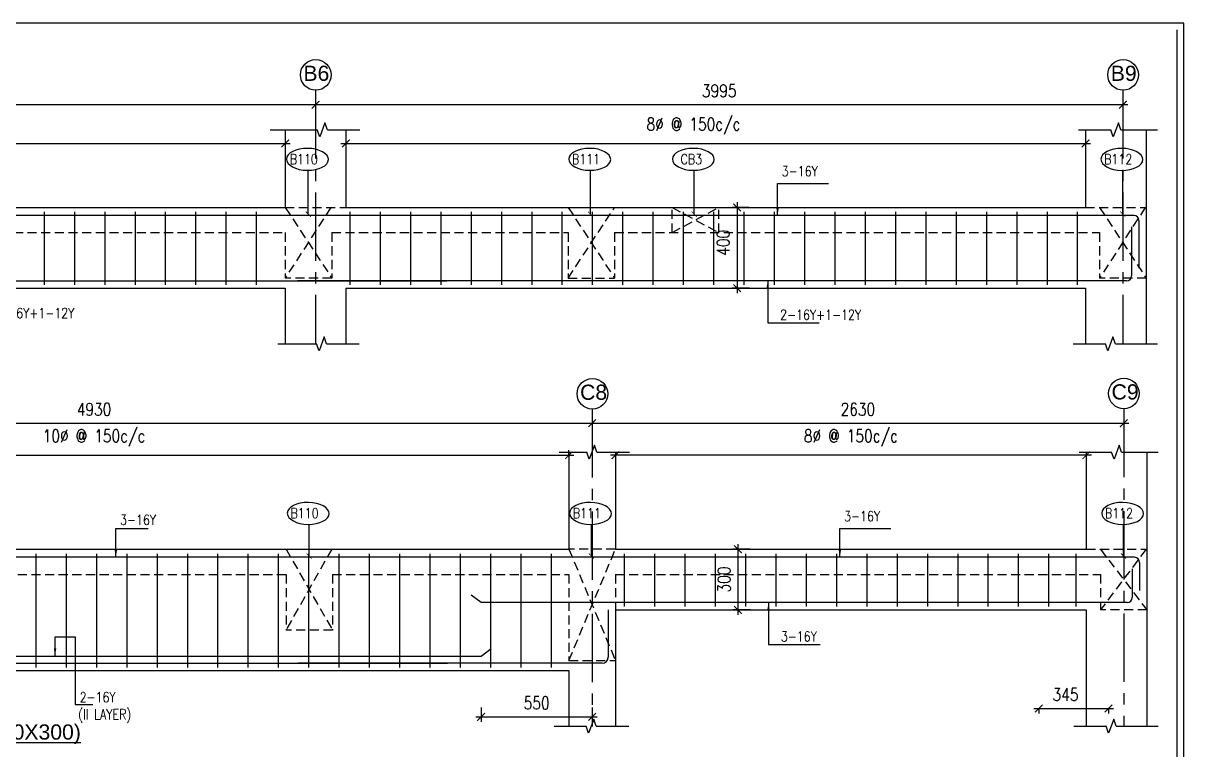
# Model space of a CAD drawing. Header units: millimetres. Extents: x 12977220 to 13113408, y -169657 to -55898.
# Drawn here: x 13086670 to 13092413, y -82151 to -78556 of the extents above; entities that cross this region are included whole.
import ezdxf

# ---------------------------------------------------------------- set-up
doc = ezdxf.new("R2010")
doc.units = ezdxf.units.MM
doc.header["$LTSCALE"] = 3
doc.header["$PDMODE"] = 66
for name, pattern in [('CENTER', [2, 1.25, -0.25, 0.25, -0.25]), ('CENTER2', [1.125, 0.75, -0.125, 0.125, -0.125]), ('HIDDENX2', [0.75, 0.5, -0.25])]:
    doc.linetypes.add(name, pattern=pattern)
for name, color, linetype in [('COLUMN-NAME', 83, 'Continuous'), ('DIM', 9, 'Continuous'), ('FOOTING', 60, 'Continuous'), ('GRID', 8, 'CENTER'), ('GRIDNAME', 83, 'Continuous'), ('MAIN-ROD', 31, 'Continuous'), ('STRIPS-COL-MID', 1, 'Continuous')]:
    doc.layers.add(name, color=color, linetype=linetype)
doc.styles.add('ariel', font='ARIAL.TTF')
doc.styles.add('ROMANS', font='romans.shx', dxfattribs={"width": 0.8})
doc.styles.add('ROMANT', font='romant.shx', dxfattribs={"width": 0.75})
doc.styles.add('STYLE1', font='romans.shx', dxfattribs={"width": 0.8})
doc.dimstyles.new('1NNN', dxfattribs={"dimtxt": 0.5, "dimasz": 0.625, "dimexe": 0.25, "dimexo": 0.25, "dimgap": 0.375, "dimtad": 1, "dimdec": 0, "dimzin": 0, "dimdsep": 46, "dimtxsty": 'ROMANS', "dimblk": 'ARCHTICK', "dimcen": 0.0225, "dimdle": 0.25, "dimclrd": 9, "dimclre": 9, "dimclrt": 4, "dimadec": 0, "dimazin": 0, "dimtfac": 1, "dimtdec": 0, "dimtofl": 0, "dimtmove": 0, "dimatfit": 3, "dimfxl": 1, "dimtvp": 0.25, "dimtolj": 1, "dimtzin": 0, "dimarcsym": 0})
doc.dimstyles.new('DIM', dxfattribs={"dimtxt": 3, "dimasz": 1, "dimexe": 1, "dimexo": 1, "dimgap": 0.5, "dimtad": 1, "dimdec": 0, "dimdsep": 46, "dimtxsty": 'ROMANT', "dimblk": 'DOT', "dimcen": 2, "dimdle": 1, "dimclrd": 9, "dimclre": 9, "dimclrt": 123, "dimadec": 0, "dimazin": 0, "dimtfac": 1, "dimtdec": 0, "dimtmove": 2, "dimatfit": 2, "dimldrblk": 'ARCHTICK', "dimfxl": 1, "dimarcsym": 0})

# ---------------------------------------------------------------- blocks, each defined once
blk = doc.blocks.new('_ARCHTICK')
at = {"color": 0, "linetype": 'ByBlock', "const_width": 0.15}
blk.add_lwpolyline([(-0.5, -0.5), (0.5, 0.5)], dxfattribs=at)
blk = doc.blocks.new('*D781')
at = {"layer": 'Defpoints', "color": 0, "transparency": 16777216}
for p in [(13084551.94451496, -78959.95764839828), (13088116.94451496, -78958.9576483983), (13088116.94451496, -78958.9576483983)]:
    blk.add_point(p, dxfattribs=at)
at = {"layer": 'DIM', "color": 8, "lineweight": -2, "transparency": 16777216}
for p, q in [((13084526.94451496, -78958.9576483983), (13088141.94451496, -78958.9576483983)), ((13084551.94451496, -78934.95764839828), (13084551.94451496, -78933.9576483983))]:
    blk.add_line(p, q, dxfattribs=at)
at = {"layer": 'DIM', "color": 8, "lineweight": -2, "transparency": 16777216, "xscale": 37.5, "yscale": 37.5, "zscale": 37.5, "rotation": 180}
blk.add_blockref('_ARCHTICK', (13084551.94451496, -78958.9576483983), dxfattribs=at)
at = {"layer": 'DIM', "color": 8, "lineweight": -2, "transparency": 16777216, "xscale": 37.5, "yscale": 37.5, "zscale": 37.5}
blk.add_blockref('_ARCHTICK', (13088116.94451496, -78958.9576483983), dxfattribs=at)
at = {"layer": 'DIM', "color": 6, "transparency": 16777216, "insert": (13086334.44451496, -78890.2076483983), "char_height": 62.5, "attachment_point": 5, "style": 'ROMANS'}
blk.add_mtext('\\A1;3565', dxfattribs=at)
blk = doc.blocks.new('*D782')
at = {"layer": 'Defpoints', "color": 0, "transparency": 16777216}
for p in [(13088116.94451496, -78952.46795766705), (13092111.94451497, -78951.43831944861), (13092111.94451497, -78958.9576483983)]:
    blk.add_point(p, dxfattribs=at)
at = {"layer": 'DIM', "color": 8, "lineweight": -2, "transparency": 16777216}
for p, q in [((13088091.94451496, -78958.9576483983), (13092136.94451497, -78958.9576483983)), ((13088116.94451496, -78977.46795766705), (13088116.94451496, -78983.9576483983)), ((13092111.94451497, -78976.43831944861), (13092111.94451497, -78983.9576483983))]:
    blk.add_line(p, q, dxfattribs=at)
at = {"layer": 'DIM', "color": 8, "lineweight": -2, "transparency": 16777216, "xscale": 37.5, "yscale": 37.5, "zscale": 37.5, "rotation": 180}
blk.add_blockref('_ARCHTICK', (13088116.94451496, -78958.9576483983), dxfattribs=at)
at = {"layer": 'DIM', "color": 8, "lineweight": -2, "transparency": 16777216, "xscale": 37.5, "yscale": 37.5, "zscale": 37.5}
blk.add_blockref('_ARCHTICK', (13092111.94451497, -78958.9576483983), dxfattribs=at)
at = {"layer": 'DIM', "color": 6, "transparency": 16777216, "insert": (13090114.44451496, -78890.2076483983), "char_height": 62.5, "attachment_point": 5, "style": 'ROMANS'}
blk.add_mtext('\\A1;3995', dxfattribs=at)
blk = doc.blocks.new('*D783')
at = {"layer": 'Defpoints', "color": 0, "transparency": 16777216}
for p in [(13087966.94451496, -79132.6867678031), (13084666.94451496, -79188.10660502943), (13087966.94451496, -79150.66935903166)]:
    blk.add_point(p, dxfattribs=at)
at = {"layer": 'DIM', "color": 8, "lineweight": -2, "transparency": 16777216}
for p, q in [((13084666.94451496, -79163.10660502943), (13084666.94451496, -79125.66935903166)), ((13084641.94451496, -79150.66935903166), (13087991.94451496, -79150.66935903166)), ((13087966.94451496, -79157.6867678031), (13087966.94451496, -79175.66935903166))]:
    blk.add_line(p, q, dxfattribs=at)
at = {"layer": 'DIM', "color": 8, "lineweight": -2, "transparency": 16777216, "xscale": 37.5, "yscale": 37.5, "zscale": 37.5, "rotation": 180}
blk.add_blockref('_ARCHTICK', (13084666.94451496, -79150.66935903166), dxfattribs=at)
at = {"layer": 'DIM', "color": 8, "lineweight": -2, "transparency": 16777216, "xscale": 37.5, "yscale": 37.5, "zscale": 37.5}
blk.add_blockref('_ARCHTICK', (13087966.94451496, -79150.66935903166), dxfattribs=at)
at = {"layer": 'DIM', "color": 6, "transparency": 16777216, "insert": (13086316.94451496, -79065.5503114126), "char_height": 62.5, "attachment_point": 5, "style": 'ROMANS'}
blk.add_mtext('\\A1;8%%C @ 150c/c', dxfattribs=at)
blk = doc.blocks.new('*D784')
at = {"layer": 'Defpoints', "color": 0, "transparency": 16777216}
for p in [(13090288.18005389, -79467.07570680586), (13090203.1670242, -79867.0757068054), (13090289.82440346, -79867.0757068054)]:
    blk.add_point(p, dxfattribs=at)
at = {"layer": 'DIM', "color": 8, "lineweight": -2, "transparency": 16777216}
for p, q in [((13090263.18005389, -79467.07570680586), (13090178.1670242, -79467.07570680586)), ((13090203.1670242, -79442.07570680586), (13090203.1670242, -79892.0757068054)), ((13090264.82440346, -79867.0757068054), (13090178.1670242, -79867.0757068054))]:
    blk.add_line(p, q, dxfattribs=at)
at = {"layer": 'DIM', "color": 8, "lineweight": -2, "transparency": 16777216, "xscale": 37.5, "yscale": 37.5, "zscale": 37.5}
for p, rotation in [((13090203.1670242, -79467.07570680586), 90), ((13090203.1670242, -79867.0757068054), 270)]:
    blk.add_blockref('_ARCHTICK', p, dxfattribs=dict(at, rotation=rotation))
at = {"layer": 'DIM', "color": 6, "transparency": 16777216, "insert": (13090134.4170242, -79642.07570680563), "char_height": 62.5, "attachment_point": 5, "rotation": 90, "style": 'ROMANS'}
blk.add_mtext('\\A1;400', dxfattribs=at)
blk = doc.blocks.new('*D785')
at = {"layer": 'Defpoints', "color": 0, "transparency": 16777216}
for p in [(13091926.94451496, -79095.50196472096), (13088266.94451496, -79146.81395028056), (13091926.94451496, -79150.66935903166)]:
    blk.add_point(p, dxfattribs=at)
at = {"layer": 'DIM', "color": 8, "lineweight": -2, "transparency": 16777216}
for p, q in [((13091926.94451496, -79120.50196472096), (13091926.94451496, -79175.66935903166)), ((13088241.94451496, -79150.66935903166), (13091951.94451496, -79150.66935903166)), ((13088266.94451496, -79171.81395028056), (13088266.94451496, -79175.66935903166))]:
    blk.add_line(p, q, dxfattribs=at)
at = {"layer": 'DIM', "color": 8, "lineweight": -2, "transparency": 16777216, "xscale": 37.5, "yscale": 37.5, "zscale": 37.5, "rotation": 180}
blk.add_blockref('_ARCHTICK', (13088266.94451496, -79150.66935903166), dxfattribs=at)
at = {"layer": 'DIM', "color": 8, "lineweight": -2, "transparency": 16777216, "xscale": 37.5, "yscale": 37.5, "zscale": 37.5}
blk.add_blockref('_ARCHTICK', (13091926.94451496, -79150.66935903166), dxfattribs=at)
at = {"layer": 'DIM', "color": 6, "transparency": 16777216, "insert": (13089987.12177593, -79065.5503114126), "char_height": 62.5, "attachment_point": 5, "style": 'ROMANS'}
blk.add_mtext('\\A1;8%%C @ 150c/c', dxfattribs=at)
blk = doc.blocks.new('_Dot')
at = {"color": 0, "linetype": 'ByBlock', "lineweight": -2}
blk.add_line((-0.5, 0), (-1, 0), dxfattribs=at)
at = {"color": 0, "linetype": 'ByBlock', "const_width": 0.5}
blk.add_lwpolyline([(-0.25, 0, 1), (0.25, 0, 1)], format="xyb", close=True, dxfattribs=at)
blk = doc.blocks.new('*D792')
at = {"layer": 'Defpoints', "color": 0, "transparency": 16777216}
for p in [(13084555.81105017, -80536.08721457503), (13089485.81105018, -80534.70432537449), (13089485.81105018, -80535.08721457505)]:
    blk.add_point(p, dxfattribs=at)
at = {"layer": 'DIM', "color": 8, "lineweight": -2, "transparency": 16777216}
for p, q in [((13084555.81105017, -80511.08721457503), (13084555.81105017, -80510.08721457505)), ((13084530.81105017, -80535.08721457505), (13089510.81105018, -80535.08721457505)), ((13089485.81105018, -80559.70432537449), (13089485.81105018, -80560.08721457505))]:
    blk.add_line(p, q, dxfattribs=at)
at = {"layer": 'DIM', "color": 8, "lineweight": -2, "transparency": 16777216, "xscale": 37.5, "yscale": 37.5, "zscale": 37.5, "rotation": 180}
blk.add_blockref('_ARCHTICK', (13084555.81105017, -80535.08721457505), dxfattribs=at)
at = {"layer": 'DIM', "color": 8, "lineweight": -2, "transparency": 16777216, "xscale": 37.5, "yscale": 37.5, "zscale": 37.5}
blk.add_blockref('_ARCHTICK', (13089485.81105018, -80535.08721457505), dxfattribs=at)
at = {"layer": 'DIM', "color": 6, "transparency": 16777216, "insert": (13087020.81105017, -80466.33721457505), "char_height": 62.5, "attachment_point": 5, "style": 'ROMANS'}
blk.add_mtext('\\A1;4930', dxfattribs=at)
blk = doc.blocks.new('*D793')
at = {"layer": 'Defpoints', "color": 0, "transparency": 16777216}
for p in [(13089485.81105018, -80528.24572004701), (13092115.81105018, -80527.56788562537), (13092115.81105018, -80535.08721457505)]:
    blk.add_point(p, dxfattribs=at)
at = {"layer": 'DIM', "color": 8, "lineweight": -2, "transparency": 16777216}
for p, q in [((13089460.81105018, -80535.08721457505), (13092140.81105018, -80535.08721457505)), ((13089485.81105018, -80553.24572004701), (13089485.81105018, -80560.08721457505)), ((13092115.81105018, -80552.56788562537), (13092115.81105018, -80560.08721457505))]:
    blk.add_line(p, q, dxfattribs=at)
at = {"layer": 'DIM', "color": 8, "lineweight": -2, "transparency": 16777216, "xscale": 37.5, "yscale": 37.5, "zscale": 37.5, "rotation": 180}
blk.add_blockref('_ARCHTICK', (13089485.81105018, -80535.08721457505), dxfattribs=at)
at = {"layer": 'DIM', "color": 8, "lineweight": -2, "transparency": 16777216, "xscale": 37.5, "yscale": 37.5, "zscale": 37.5}
blk.add_blockref('_ARCHTICK', (13092115.81105018, -80535.08721457505), dxfattribs=at)
at = {"layer": 'DIM', "color": 6, "transparency": 16777216, "insert": (13090800.81105018, -80466.33721457505), "char_height": 62.5, "attachment_point": 5, "style": 'ROMANS'}
blk.add_mtext('\\A1;2630', dxfattribs=at)
blk = doc.blocks.new('*D795')
at = {"layer": 'Defpoints', "color": 0, "transparency": 16777216}
for p in [(13089370.81105018, -80693.32051364216), (13089370.81105018, -80726.80584009248), (13084670.81105017, -80782.22567731881)]:
    blk.add_point(p, dxfattribs=at)
at = {"layer": 'DIM', "color": 8, "lineweight": -2, "transparency": 16777216}
for p, q in [((13084670.81105017, -80757.22567731881), (13084670.81105017, -80668.32051364216)), ((13089370.81105018, -80701.80584009248), (13089370.81105018, -80668.32051364216)), ((13084645.81105017, -80693.32051364216), (13089395.81105018, -80693.32051364216))]:
    blk.add_line(p, q, dxfattribs=at)
at = {"layer": 'DIM', "color": 8, "lineweight": -2, "transparency": 16777216, "xscale": 37.5, "yscale": 37.5, "zscale": 37.5, "rotation": 180}
blk.add_blockref('_ARCHTICK', (13084670.81105017, -80693.32051364216), dxfattribs=at)
at = {"layer": 'DIM', "color": 8, "lineweight": -2, "transparency": 16777216, "xscale": 37.5, "yscale": 37.5, "zscale": 37.5}
blk.add_blockref('_ARCHTICK', (13089370.81105018, -80693.32051364216), dxfattribs=at)
at = {"layer": 'DIM', "color": 6, "transparency": 16777216, "insert": (13087020.81105017, -80608.2014660231), "char_height": 62.5, "attachment_point": 5, "style": 'ROMANS'}
blk.add_mtext('\\A1;10%%C @ 150c/c', dxfattribs=at)
blk = doc.blocks.new('*D796')
at = {"layer": 'Defpoints', "color": 0, "transparency": 16777216}
for p in [(13090292.0465891, -81158.47651605349), (13090207.03355941, -81458.47651605349), (13090293.69093867, -81458.47651605349)]:
    blk.add_point(p, dxfattribs=at)
at = {"layer": 'DIM', "color": 8, "lineweight": -2, "transparency": 16777216}
for p, q in [((13090207.03355941, -81133.47651605349), (13090207.03355941, -81483.47651605349)), ((13090267.0465891, -81158.47651605349), (13090182.03355941, -81158.47651605349)), ((13090268.69093867, -81458.47651605349), (13090182.03355941, -81458.47651605349))]:
    blk.add_line(p, q, dxfattribs=at)
at = {"layer": 'DIM', "color": 8, "lineweight": -2, "transparency": 16777216, "xscale": 37.5, "yscale": 37.5, "zscale": 37.5}
for p, rotation in [((13090207.03355941, -81158.47651605349), 90), ((13090207.03355941, -81458.47651605349), 270)]:
    blk.add_blockref('_ARCHTICK', p, dxfattribs=dict(at, rotation=rotation))
at = {"layer": 'DIM', "color": 6, "transparency": 16777216, "insert": (13090138.28355941, -81308.47651605372), "char_height": 62.5, "attachment_point": 5, "rotation": 90, "style": 'ROMANS'}
blk.add_mtext('\\A1;300', dxfattribs=at)
blk = doc.blocks.new('*D797')
at = {"layer": 'Defpoints', "color": 0, "transparency": 16777216}
for p in [(13089600.81105017, -80693.32051364217), (13089600.81105017, -80693.32051364216), (13091930.81105017, -80693.32051364216)]:
    blk.add_point(p, dxfattribs=at)
at = {"layer": 'DIM', "color": 8, "lineweight": -2, "transparency": 16777216}
blk.add_line((13091955.81105017, -80693.32051364216), (13089575.81105017, -80693.32051364216), dxfattribs=at)
at = {"layer": 'DIM', "color": 8, "lineweight": -2, "transparency": 16777216, "xscale": 37.5, "yscale": 37.5, "zscale": 37.5, "rotation": 180}
blk.add_blockref('_ARCHTICK', (13089600.81105017, -80693.32051364216), dxfattribs=at)
at = {"layer": 'DIM', "color": 8, "lineweight": -2, "transparency": 16777216, "xscale": 37.5, "yscale": 37.5, "zscale": 37.5}
blk.add_blockref('_ARCHTICK', (13091930.81105017, -80693.32051364216), dxfattribs=at)
at = {"layer": 'DIM', "color": 6, "transparency": 16777216, "insert": (13090765.81105017, -80608.2014660231), "char_height": 62.5, "attachment_point": 5, "style": 'ROMANS'}
blk.add_mtext('\\A1;8%%C @ 150c/c', dxfattribs=at)
blk = doc.blocks.new('*D798')
at = {"layer": 'Defpoints', "color": 0, "transparency": 16777216}
for p in [(13091695.80744462, -81927.0397372719), (13092040.81465573, -81927.0397372719), (13092040.81465573, -81946.20756437985)]:
    blk.add_point(p, dxfattribs=at)
at = {"layer": 'DIM', "color": 8, "lineweight": -2, "transparency": 16777216}
for p, q in [((13091670.80744462, -81946.20756437985), (13092065.81465573, -81946.20756437985)), ((13091695.80744462, -81952.0397372719), (13091695.80744462, -81971.20756437985)), ((13092040.81465573, -81952.0397372719), (13092040.81465573, -81971.20756437985))]:
    blk.add_line(p, q, dxfattribs=at)
at = {"layer": 'DIM', "color": 8, "lineweight": -2, "transparency": 16777216, "xscale": 37.5, "yscale": 37.5, "zscale": 37.5, "rotation": 180}
blk.add_blockref('_ARCHTICK', (13091695.80744462, -81946.20756437985), dxfattribs=at)
at = {"layer": 'DIM', "color": 8, "lineweight": -2, "transparency": 16777216, "xscale": 37.5, "yscale": 37.5, "zscale": 37.5}
blk.add_blockref('_ARCHTICK', (13092040.81465573, -81946.20756437985), dxfattribs=at)
at = {"layer": 'DIM', "color": 6, "transparency": 16777216, "insert": (13091828.31465573, -81877.45756437985), "char_height": 62.5, "attachment_point": 5, "style": 'ROMANS'}
blk.add_mtext('\\A1;345', dxfattribs=at)
blk = doc.blocks.new('*D803')
at = {"layer": 'Defpoints', "color": 0, "transparency": 16777216}
for p in [(13088935.81105017, -81915.80497498799), (13089485.81105017, -81915.80497498799), (13089485.81105017, -81987.77844677892)]:
    blk.add_point(p, dxfattribs=at)
at = {"layer": 'DIM', "color": 8, "lineweight": -2, "transparency": 16777216}
for p, q in [((13088935.81105017, -81940.80497498799), (13088935.81105017, -82012.77844677892)), ((13089485.81105017, -81940.80497498799), (13089485.81105017, -82012.77844677892)), ((13088910.81105017, -81987.77844677892), (13089510.81105017, -81987.77844677892))]:
    blk.add_line(p, q, dxfattribs=at)
at = {"layer": 'DIM', "color": 8, "lineweight": -2, "transparency": 16777216, "xscale": 37.5, "yscale": 37.5, "zscale": 37.5, "rotation": 180}
blk.add_blockref('_ARCHTICK', (13088935.81105017, -81987.77844677892), dxfattribs=at)
at = {"layer": 'DIM', "color": 8, "lineweight": -2, "transparency": 16777216, "xscale": 37.5, "yscale": 37.5, "zscale": 37.5}
blk.add_blockref('_ARCHTICK', (13089485.81105017, -81987.77844677892), dxfattribs=at)
at = {"layer": 'DIM', "color": 6, "transparency": 16777216, "insert": (13089210.81105017, -81919.02844677892), "char_height": 62.5, "attachment_point": 5, "style": 'ROMANS'}
blk.add_mtext('\\A1;550', dxfattribs=at)

msp = doc.modelspace()

# ---------------------------------------------------------------- linework, layer by layer
at = {"layer": 'COLUMN-NAME', "color": 8, "linetype": 'HIDDENX2', "ltscale": 30}
for p, q in [((13087966.94451496, -79467.07570680264), (13088266.94451496, -79467.0757068026)), ((13088192.83573873, -79467.0757068026), (13087966.94451496, -79817.07570680222)), ((13087966.94451496, -79467.07570680222), (13088196.94451496, -79817.07570680314)), ((13089366.94451495, -79817.07570680586), (13089596.94451495, -79467.07570680586)), ((13089366.94451495, -79467.07570680586), (13089596.94451495, -79817.07570680586)), ((13089881.94451495, -79592.07570680586), (13089881.94451495, -79467.07570680586)), ((13089881.94451495, -79467.07570680586), (13090111.94451495, -79592.07570680586)), ((13089881.94451495, -79592.07570680586), (13090111.94451495, -79467.07570680586)), ((13090111.94451495, -79592.07570680586), (13090111.94451495, -79467.07570680586)), ((13091926.94451496, -79467.07570680263), (13092226.94451497, -79467.07570680261)), ((13092222.83573872, -79467.0757068026), (13091996.94451495, -79817.07570680222)), ((13091996.94451495, -79467.07570680222), (13092226.94451496, -79817.07570680314)), ((13092226.94451497, -79467.07570680261), (13092226.94451495, -79617.07570680264)), ((13084666.94451496, -79592.07570680587), (13087966.94451496, -79592.07570680586)), ((13087966.94451496, -79592.07570680586), (13087966.94451496, -79817.07570680259)), ((13088196.94451496, -79592.07570680586), (13089366.94451495, -79592.07570680586)), ((13088196.94451496, -79592.07570680586), (13088196.94451496, -79817.0757068026)), ((13089366.94451495, -79592.07570680586), (13089366.94451495, -79817.07570680586)), ((13089596.94451495, -79592.07570680586), (13091996.94451495, -79592.07570680586)), ((13089596.94451495, -79592.07570680586), (13089596.94451495, -79817.07570680586)), ((13091996.94451495, -79592.07570680586), (13091996.94451495, -79817.07570680259)), ((13092226.94451496, -79717.07570680266), (13092226.94451496, -79817.0757068026)), ((13088196.94451496, -79817.0757068026), (13087966.94451496, -79817.07570680259)), ((13089366.94451495, -79817.07570680586), (13089596.94451495, -79817.07570680586)), ((13092226.94451496, -79817.0757068026), (13091996.94451495, -79817.07570680259)), ((13087970.81105017, -81158.47651605027), (13087970.81105017, -81158.47651605027)), ((13088196.70227395, -81158.47651605023), (13087970.81105018, -81558.47651604985)), ((13087970.81105017, -81158.47651604985), (13088200.81105018, -81558.47651605077)), ((13089370.81105017, -81708.47651605349), (13089600.81105017, -81158.47651605349)), ((13089370.81105017, -81158.47651605349), (13089600.81105017, -81708.47651605349)), ((13089600.81105017, -81158.47651605349), (13089370.81105017, -81158.47651605349)), ((13091930.81105017, -81158.47651605026), (13092230.81105018, -81158.47651605024)), ((13092226.70227394, -81158.47651605023), (13092000.81105017, -81458.47651605311)), ((13092000.81105017, -81158.47651604985), (13092230.81105017, -81458.47651605403)), ((13085900.81105017, -81283.47651605349), (13087970.81105017, -81283.47651605349)), ((13087970.81105017, -81283.47651605349), (13087970.81105018, -81558.47651605021)), ((13088200.81105018, -81283.47651605349), (13089370.81105017, -81283.47651605349)), ((13088200.81105018, -81283.47651605349), (13088200.81105018, -81558.47651605023)), ((13089370.81105017, -81283.47651605349), (13089370.81105017, -81708.47651605349)), ((13089600.81105017, -81283.47651605349), (13092000.81105017, -81283.47651605349)), ((13089600.81105017, -81283.47651605349), (13089600.81105017, -81458.47651605349)), ((13092000.81105017, -81283.47651605349), (13092000.81105017, -81458.47651605347)), ((13092230.81105017, -81458.47651605349), (13092000.81105017, -81458.47651605347)), ((13088200.81105018, -81558.47651605023), (13087970.81105018, -81558.47651605021)), ((13089370.81105017, -81708.47651605349), (13089600.81105017, -81708.47651605349))]:
    msp.add_line(p, q, dxfattribs=at)
at = {"layer": 'DIM', "linetype": 'ByBlock', "ltscale": 500}
msp.add_line((13092380.26035309, -92383.04857689739), (13092380.26035309, -78589.04857689739), dxfattribs=at)
at = {"layer": 'DIM', "color": 1, "linetype": 'ByBlock', "ltscale": 500}
for p, q in [((13087966.94451496, -79083.97468065802), (13087966.94451496, -79467.07570680586)), ((13088266.94451496, -79083.97468065802), (13088266.94451496, -79467.07570680586)), ((13091926.94451496, -79083.97468065802), (13091926.94451496, -79467.07570680586)), ((13092226.94451496, -79083.97468065802), (13092226.94451496, -80142.5780057364)), ((13084666.94451496, -79467.07570680586), (13087966.94451496, -79467.07570680586)), ((13088266.94451496, -79467.07570680586), (13091926.94451496, -79467.07570680586)), ((13084666.94451496, -79867.07570680586), (13087966.94451496, -79867.07570680586)), ((13087966.94451496, -79867.07570680586), (13087966.94451496, -80142.5780057364)), ((13088266.94451496, -79867.07570680586), (13088266.94451496, -80142.5780057364)), ((13088266.94451496, -79867.0757068054), (13091926.94451496, -79867.0757068054)), ((13091926.94451496, -79867.07570680586), (13091926.94451496, -80142.5780057364)), ((13089370.81105018, -80678.0937529474), (13089370.81105018, -81158.47651605349)), ((13089600.81105017, -80678.0937529474), (13089600.81105017, -81158.47651605349)), ((13091930.81105017, -80678.0937529474), (13091930.81105017, -81158.47651605349)), ((13092230.81105017, -80678.0937529474), (13092230.81105017, -82033.97881498403)), ((13084670.81105017, -81158.47651605349), (13087970.81105018, -81158.47651605349)), ((13087970.81105017, -81158.47651605353), (13089370.81105018, -81158.47651605349)), ((13089600.81105017, -81158.47651605349), (13091930.81105017, -81158.47651605349)), ((13089600.81105017, -81458.47651605349), (13091930.81105017, -81458.47651605349)), ((13089600.81105017, -81458.47651605349), (13089600.81105017, -82033.97881498357)), ((13091930.81105017, -81458.47651605349), (13091930.81105017, -82033.97881498403)), ((13084670.81105017, -81758.47651605349), (13087970.81105018, -81758.47651605349)), ((13087970.81105018, -81758.47651605349), (13089370.81105018, -81758.47651605302)), ((13089370.81105018, -81758.47651605302), (13089370.81105018, -82033.97881498357))]:
    msp.add_line(p, q, dxfattribs=at)
at = {"layer": 'DIM', "linetype": 'ByBlock', "ltscale": 500}
msp.add_lwpolyline([(13092413.26035308, -78556.04857689739), (13072811.26035309, -78556.04857689739), (13072811.26035309, -92416.04857689739), (13092413.26035308, -92416.04857689739)], close=True, dxfattribs=at)
at = {"layer": 'DIM', "color": 1, "linetype": 'ByBlock', "ltscale": 500}
for points in [[(13088175.31507604, -79083.97468065802), (13088162.81507604, -79049.63121291489), (13088137.81507604, -79118.31814840116), (13088125.31507604, -79083.97468065802)], [(13092101.94451496, -79083.97468065802), (13092089.44451496, -79049.63121291489), (13092064.44451496, -79118.31814840116), (13092051.94451496, -79083.97468065802)], [(13087892.21423935, -79083.97468065802), (13088125.31507604, -79083.97468065802)], [(13088175.31507604, -79083.97468065802), (13088336.57228715, -79083.97468065802)], [(13091892.35148964, -79083.97468065802), (13092051.94451496, -79083.97468065802)], [(13092101.94451496, -79083.97468065802), (13092282.48192503, -79083.97468065802)], [(13088171.82290856, -80142.5780057364), (13088159.32290856, -80108.23453799327), (13088134.32290856, -80176.92147347954), (13088121.82290856, -80142.5780057364)], [(13092075.10909926, -80142.5780057364), (13092062.60909926, -80108.23453799327), (13092037.60909926, -80176.92147347954), (13092025.10909926, -80142.5780057364)], [(13087930.68730385, -80142.5780057364), (13088121.82290856, -80142.5780057364)], [(13088171.82290856, -80142.5780057364), (13088333.08011967, -80142.5780057364)], [(13091865.06287795, -80142.5780057364), (13092025.10909926, -80142.5780057364)], [(13092075.10909926, -80142.5780057364), (13092282.73410667, -80142.5780057364)], [(13089322.90097155, -80678.0937529474), (13089459.18161125, -80678.0937529474)], [(13089509.18161125, -80678.0937529474), (13089496.68161125, -80643.75028520427), (13089471.68161125, -80712.43722069054), (13089459.18161125, -80678.0937529474)], [(13089509.18161125, -80678.0937529474), (13089670.43882236, -80678.0937529474)], [(13091896.21802485, -80678.0937529474), (13092055.81105017, -80678.0937529474)], [(13092105.81105017, -80678.0937529474), (13092093.31105017, -80643.75028520427), (13092068.31105017, -80712.43722069054), (13092055.81105017, -80678.0937529474)], [(13092105.81105017, -80678.0937529474), (13092286.34846025, -80678.0937529474)], [(13089505.68944377, -82033.97881498357), (13089493.18944377, -81999.63534724043), (13089468.18944377, -82068.3222827267), (13089455.68944377, -82033.97881498357)], [(13092078.97563448, -82033.97881498403), (13092066.47563448, -81999.6353472409), (13092041.47563448, -82068.32228272717), (13092028.97563448, -82033.97881498403)], [(13089297.69149802, -82033.97881498357), (13089455.68944377, -82033.97881498357)], [(13089505.68944377, -82033.97881498357), (13089666.94665488, -82033.97881498357)], [(13091868.92941316, -82033.97881498403), (13092028.97563448, -82033.97881498403)], [(13092078.97563448, -82033.97881498403), (13092286.60064189, -82033.97881498403)]]:
    msp.add_lwpolyline(points, dxfattribs=at)
at = {"layer": 'FOOTING', "color": 6, "linetype": 'ByBlock', "extrusion": (0, 0, -1)}
for centre in [(13088076.96377477, -79229.50689036337), (13089473.69354902, -79229.50689036337), (13089986.34738776, -79229.50689036337), (13092106.96376838, -79229.6673182147), (13088080.83030999, -80981.07632727765), (13089477.56008424, -80981.07632727765), (13092110.8303036, -80981.236755129)]:
    msp.add_ellipse(centre, major_axis=(103.6253234508915, -1.244414825466881), ratio=0.5243503539757588, dxfattribs=at)
at = {"layer": 'GRID', "linetype": 'CENTER2', "ltscale": 150}
for p, q in [((13088116.94451496, -78887.63640158839), (13088116.94451496, -80142.5780057364)), ((13092111.94451497, -78887.63640158839), (13092111.94451497, -80142.57800573594)), ((13089485.81105018, -80465.4637587265), (13089485.81105018, -82035.6766059454)), ((13092115.81105018, -80463.76596776514), (13092115.81105018, -82033.97881498357))]:
    msp.add_line(p, q, dxfattribs=at)
at = {"layer": 'GRIDNAME'}
for centre in [(13088117.94451501, -78811.77085856465), (13092112.94451502, -78811.77085856465), (13089486.81105023, -80389.59821570276), (13092116.81105024, -80387.9004247414)]:
    msp.add_circle(centre, 75.79056287682033, dxfattribs=at)
at = {"layer": 'MAIN-ROD', "color": 2, "linetype": 'ByBlock', "ltscale": 500}
for p, q in [((13092165.73465837, -79506.99835390254), (13080461.94451495, -79506.99835390254)), ((13092190.73465837, -79531.99835390254), (13092190.73465836, -79767.64146241389)), ((13092154.52480178, -79563.90869670824), (13092154.52480178, -79806.30671945133)), ((13083866.91481424, -79831.30671945104), (13088766.44026584, -79831.30671945104)), ((13092129.52480178, -79831.30671945104), (13088027.71350231, -79831.30671945104)), ((13092169.60119358, -81198.39916315017), (13080465.81105017, -81198.39916315017)), ((13092158.391337, -81255.30950595587), (13092158.39133699, -81397.70752869942, -2.524059540443613e-09)), ((13092194.60119358, -81223.39916315017), (13092194.60119358, -81363.32093482328)), ((13088935.81105017, -81422.70752869913), (13088886.31105017, -81386.00929431469)), ((13092133.39133699, -81422.70752869913), (13088935.81105017, -81422.70752869913)), ((13089565.04206282, -81458.47651605349), (13089565.04206282, -81692.70752869867)), ((13088935.81105017, -81686.93854134384), (13088985.31105017, -81650.2403069594)), ((13084995.81105017, -81686.93854134383), (13088935.81105017, -81686.93854134384)), ((13083870.78134945, -81722.70752869867), (13088770.30680105, -81722.70752869867)), ((13089535.04206282, -81722.70752869867), (13088031.58003753, -81722.70752869867))]:
    msp.add_line(p, q, dxfattribs=at)
for centre, radius, start, end in [((13092165.73465837, -79531.99835390254), 25, 0, 90), ((13092129.52480178, -79806.30671945104, 2.522391374414649e-09), 25, 270, 359.9999999991662), ((13092169.60119358, -81223.39916315017), 25, 0, 90), ((13092133.39133699, -81397.70752869913), 25, 270, 359.9999999991662), ((13089535.04206282, -81692.70752869867), 30, 270, 0)]:
    msp.add_arc(centre, radius, start, end, dxfattribs=at)
at = {"layer": 'STRIPS-COL-MID', "color": 8, "linetype": 'Continuous'}
for p, q in [((13086773.58063526, -79489.90797453938), (13086773.58063526, -79850.58030886675)), ((13086923.58063527, -79489.90797453938), (13086923.58063527, -79850.58030886675)), ((13087073.58063527, -79489.90797453938), (13087073.58063527, -79850.58030886675)), ((13087223.58063527, -79489.90797453938), (13087223.58063527, -79850.58030886675)), ((13087373.58063527, -79489.90797453938), (13087373.58063527, -79850.58030886675)), ((13087523.58063527, -79489.90797453938), (13087523.58063527, -79850.58030886675)), ((13087673.58063527, -79489.90797453938), (13087673.58063527, -79850.58030886675)), ((13087823.58063527, -79489.90797453938), (13087823.58063527, -79850.58030886675)), ((13088286.43397893, -79489.90797453938), (13088286.43397893, -79850.58030886675)), ((13088436.43397894, -79489.90797453938), (13088436.43397894, -79850.58030886675)), ((13088586.43397894, -79489.90797453938), (13088586.43397894, -79850.58030886675)), ((13088736.43397894, -79489.90797453938), (13088736.43397894, -79850.58030886675)), ((13088886.43397894, -79489.90797453938), (13088886.43397894, -79850.58030886675)), ((13089036.43397894, -79489.90797453938), (13089036.43397894, -79850.58030886675)), ((13089186.43397894, -79489.90797453938), (13089186.43397894, -79850.58030886675)), ((13089336.43397894, -79489.90797453938), (13089336.43397894, -79850.58030886675)), ((13089486.43397894, -79489.90797453938), (13089486.43397894, -79850.58030886675)), ((13089636.43397894, -79489.90797453938), (13089636.43397894, -79850.58030886675)), ((13089786.43397894, -79489.90797453938), (13089786.43397894, -79850.58030886675)), ((13089936.43397894, -79489.90797453938), (13089936.43397894, -79850.58030886675)), ((13090086.43397894, -79489.90797453938), (13090086.43397894, -79850.58030886675)), ((13090236.43397894, -79489.90797453938), (13090236.43397894, -79850.58030886675)), ((13090386.43397894, -79489.90797453938), (13090386.43397894, -79850.58030886675)), ((13090536.43397894, -79489.90797453938), (13090536.43397894, -79850.58030886675)), ((13090686.43397894, -79489.90797453938), (13090686.43397894, -79850.58030886675)), ((13090836.43397894, -79489.90797453938), (13090836.43397894, -79850.58030886675)), ((13090986.43397894, -79489.90797453938), (13090986.43397894, -79850.58030886675)), ((13091136.43397894, -79489.90797453938), (13091136.43397894, -79850.58030886675)), ((13091286.43397894, -79489.90797453938), (13091286.43397894, -79850.58030886675)), ((13091436.43397894, -79489.90797453938), (13091436.43397894, -79850.58030886675)), ((13091586.43397894, -79489.90797453938), (13091586.43397894, -79850.58030886675)), ((13091736.43397894, -79489.90797453938), (13091736.43397894, -79850.58030886675)), ((13091886.43397894, -79489.90797453938), (13091886.43397894, -79850.58030886675)), ((13086732.50846829, -81181.4494095592), (13086732.50846829, -81744.32292327238)), ((13086882.50846829, -81181.4494095592), (13086882.50846829, -81744.32292327238)), ((13087032.50846829, -81181.4494095592), (13087032.50846829, -81744.32292327238)), ((13087182.50846829, -81181.4494095592), (13087182.50846829, -81744.32292327238)), ((13087332.50846828, -81181.4494095592), (13087332.50846828, -81744.32292327238)), ((13087482.50846828, -81181.4494095592), (13087482.50846828, -81744.32292327238)), ((13087632.50846828, -81181.4494095592), (13087632.50846828, -81744.32292327238)), ((13087782.50846828, -81181.4494095592), (13087782.50846828, -81744.32292327238)), ((13087932.50846828, -81181.4494095592), (13087932.50846828, -81744.32292327238)), ((13088082.50846828, -81181.4494095592), (13088082.50846828, -81744.32292327238)), ((13088232.50846828, -81181.4494095592), (13088232.50846828, -81744.32292327238)), ((13088382.50846828, -81181.4494095592), (13088382.50846828, -81744.32292327238)), ((13088532.50846828, -81181.4494095592), (13088532.50846828, -81744.32292327238)), ((13088682.50846828, -81181.4494095592), (13088682.50846828, -81744.32292327238)), ((13088832.50846828, -81181.4494095592), (13088832.50846828, -81744.32292327238)), ((13088982.50846828, -81181.4494095592), (13088982.50846828, -81744.32292327238)), ((13089132.50846828, -81181.4494095592), (13089132.50846828, -81744.32292327238)), ((13089282.50846828, -81181.4494095592), (13089282.50846828, -81744.32292327238)), ((13089644.37653767, -81181.30878378701), (13089644.37653767, -81441.98111811484)), ((13089794.37653767, -81181.30878378701), (13089794.37653767, -81441.98111811484)), ((13089944.37653767, -81181.30878378701), (13089944.37653767, -81441.98111811484)), ((13090094.37653767, -81181.30878378701), (13090094.37653767, -81441.98111811484)), ((13090244.37653767, -81181.30878378701), (13090244.37653767, -81441.98111811484)), ((13090394.37653767, -81181.30878378701), (13090394.37653767, -81441.98111811484)), ((13090544.37653767, -81181.30878378701), (13090544.37653767, -81441.98111811484)), ((13090694.37653767, -81181.30878378701), (13090694.37653767, -81441.98111811484)), ((13090844.37653767, -81181.30878378701), (13090844.37653767, -81441.98111811484)), ((13090994.37653767, -81181.30878378701), (13090994.37653767, -81441.98111811484)), ((13091144.37653767, -81181.30878378701), (13091144.37653767, -81441.98111811484)), ((13091294.37653767, -81181.30878378701), (13091294.37653767, -81441.98111811484)), ((13091444.37653767, -81181.30878378701), (13091444.37653767, -81441.98111811484)), ((13091594.37653767, -81181.30878378701), (13091594.37653767, -81441.98111811484)), ((13091744.37653767, -81181.30878378701), (13091744.37653767, -81441.98111811484)), ((13091878.26218753, -81181.30878378701), (13091878.26218753, -81441.98111811484)), ((13086927.88900147, -81592.33335895411), (13086927.88900147, -81927.18638068676)), ((13086927.88900147, -81927.18638068676), (13087014.6825562, -81927.18638068676))]:
    msp.add_line(p, q, dxfattribs=at)

# ---------------------------------------------------------------- texts
at = {"layer": 'FOOTING', "color": 6, "linetype": 'ByBlock', "style": 'STYLE1', "width": 0.8}
for s, p in [('B110', (13087989.44672561, -79253.31153354452)), ('B111', (13089386.17649986, -79253.31153354452)), ('CB3', (13089923.36666394, -79253.31153354452)), ('B112', (13092019.44671922, -79253.47196139586)), ('3-16Y', (13090423.99627321, -79313.43000199599)), ('2-16Y+1-12Y', (13086522.48960054, -80015.14395471837)), ('2-16Y+1-12Y', (13090415.81516674, -80023.34462733386)), ('B110', (13087993.31326083, -81004.8809704588)), ('B111', (13089390.04303508, -81004.8809704588)), ('3-16Y', (13090732.43986108, -81020.16680748807)), ('B112', (13092023.31325444, -81005.04139831015)), ('3-16Y', (13087149.71410782, -81037.86610907281)), ('3-16Y', (13090419.68170195, -81614.74543658196)), ('2-16Y', (13086949.63703525, -81915.21520759026)), ('(II LAYER)', (13086942.75887963, -82000.3989669949))]:
    msp.add_text(s, height=50, dxfattribs=at).set_placement(p)
at = {"layer": 'GRIDNAME', "style": 'ariel'}
for s, p in [('B6', (13088056.9892609, -78841.30602258825)), ('B9', (13092051.9892609, -78841.30602258825)), ('C8', (13089425.85579612, -80419.13337972637)), ('C9', (13092055.85579612, -80417.435588765))]:
    msp.add_text(s, height=75, rotation=359.9999999847143, dxfattribs=at).set_placement(p)
at = {"layer": 'GRIDNAME', "color": 2, "style": 'ariel'}
msp.add_text('%%UL.S FOR TB103(230X600)&(230X300)', height=75, rotation=1.528566099381275e-08, dxfattribs=at).set_placement((13085162.16117765, -82100.1390391324))

# ---------------------------------------------------------------- dimensions: what is measured, and where the dimension line sits
at = {"layer": 'DIM', "color": 8}
for base, p1, p2, picture, middle in [((13088116.94451496, -78958.9576483983), (13084551.94451496, -78959.95764839828), (13088116.94451496, -78958.9576483983), '*D781', (13086334.44451496, -78890.2076483983)), ((13092111.94451497, -78958.9576483983), (13088116.94451496, -78952.46795766705), (13092111.94451497, -78951.43831944861), '*D782', (13090114.44451496, -78890.2076483983)), ((13089485.81105018, -80535.08721457505), (13084555.81105017, -80536.08721457503), (13089485.81105018, -80534.70432537449), '*D792', (13087020.81105017, -80466.33721457505)), ((13092115.81105018, -80535.08721457505), (13089485.81105018, -80528.24572004701), (13092115.81105018, -80527.56788562537), '*D793', (13090800.81105018, -80466.33721457505)), ((13089485.81105017, -81987.77844677892), (13088935.81105017, -81915.80497498799), (13089485.81105017, -81915.80497498799), '*D803', (13089210.81105017, -81919.02844677892))]:
    dim = msp.add_linear_dim(base=base, p1=p1, p2=p2, dimstyle='1NNN', override={"dimscale": 25, "dimtxt": 2.5, "dimasz": 1.5, "dimexe": 1, "dimexo": 1, "dimgap": 1.5, "dimcen": 0.09, "dimdle": 1, "dimclrd": 8, "dimclre": 8, "dimclrt": 6, "dimtvp": 1}, dxfattribs=at)
    dim.commit()
    dim.dimension.update_dxf_attribs({"geometry": picture, "text_midpoint": middle})
for base, p1, p2, text, picture, middle in [((13087966.94451496, -79150.66935903166), (13084666.94451496, -79188.10660502943), (13087966.94451496, -79132.6867678031), '8%%C @ 150c/c', '*D783', (13086316.94451496, -79150.66935903166)), ((13091926.94451496, -79150.66935903166), (13088266.94451496, -79146.81395028056), (13091926.94451496, -79095.50196472096), '8%%C @ 150c/c', '*D785', (13089987.12177593, -79150.66935903166)), ((13089370.81105018, -80693.32051364216), (13084670.81105017, -80782.22567731881), (13089370.81105018, -80726.80584009248), '10%%C @ 150c/c', '*D795', (13087020.81105017, -80693.32051364216))]:
    dim = msp.add_linear_dim(base=base, p1=p1, p2=p2, text=text, dimstyle='1NNN', override={"dimscale": 25, "dimtxt": 2.5, "dimasz": 1.5, "dimexe": 1, "dimexo": 1, "dimgap": 1.5, "dimcen": 0.09, "dimdle": 1, "dimclrd": 8, "dimclre": 8, "dimclrt": 6, "dimtvp": 1}, dxfattribs=at)
    dim.commit()
    dim.dimension.update_dxf_attribs({"geometry": picture, "text_midpoint": middle, "dimtype": 160})
for base, p1, p2, picture, middle in [((13090203.1670242, -79867.0757068054), (13090288.18005389, -79467.07570680586), (13090289.82440346, -79867.0757068054), '*D784', (13090203.1670242, -79642.07570680563)), ((13090207.03355941, -81458.47651605349), (13090292.0465891, -81158.47651605349), (13090293.69093867, -81458.47651605349), '*D796', (13090207.03355941, -81308.47651605372))]:
    dim = msp.add_linear_dim(base=base, p1=p1, p2=p2, angle=90, dimstyle='1NNN', override={"dimscale": 25, "dimtxt": 2.5, "dimasz": 1.5, "dimexe": 1, "dimexo": 1, "dimgap": 1.5, "dimcen": 0.09, "dimdle": 1, "dimclrd": 8, "dimclre": 8, "dimclrt": 6, "dimtvp": 1}, dxfattribs=at)
    dim.commit()
    dim.dimension.update_dxf_attribs({"geometry": picture, "text_midpoint": middle, "dimtype": 160})
dim = msp.add_linear_dim(base=(13089600.81105017, -80693.32051364216), p1=(13091930.81105017, -80693.32051364216), p2=(13089600.81105017, -80693.32051364217), angle=180, text='8%%C @ 150c/c', dimstyle='1NNN', override={"dimscale": 25, "dimtxt": 2.5, "dimasz": 1.5, "dimexe": 1, "dimexo": 1, "dimgap": 1.5, "dimcen": 0.09, "dimdle": 1, "dimclrd": 8, "dimclre": 8, "dimclrt": 6, "dimtvp": 1}, dxfattribs=at)
dim.commit()
dim.dimension.update_dxf_attribs({"geometry": '*D797', "text_midpoint": (13090765.81105017, -80693.32051364216), "dimtype": 160})
dim = msp.add_linear_dim(base=(13092040.81465573, -81946.20756437985), p1=(13091695.80744462, -81927.0397372719), p2=(13092040.81465573, -81927.0397372719), dimstyle='1NNN', override={"dimscale": 25, "dimtxt": 2.5, "dimasz": 1.5, "dimexe": 1, "dimexo": 1, "dimgap": 1.5, "dimcen": 0.09, "dimdle": 1, "dimclrd": 8, "dimclre": 8, "dimclrt": 6, "dimtvp": 1}, dxfattribs=at)
dim.commit()
dim.dimension.update_dxf_attribs({"geometry": '*D798', "text_midpoint": (13091828.31465573, -81946.20756437985), "dimtype": 160})

# ---------------------------------------------------------------- leaders
for points in [[(13090403.00385306, -79506.99835390254), (13090403.00385306, -79349.69358713739), (13090656.00385306, -79349.69358713739)], [(13090354.34737223, -79831.30671945104), (13090354.34737223, -80038.17720760155), (13090609.34737223, -80038.17720760155)], [(13087128.72168766, -81198.39916315017), (13087128.72168766, -81056.43039262947), (13087288.39400555, -81056.43039262947)], [(13090711.44744093, -81198.39916315017), (13090711.44744093, -81056.43039262947), (13090964.44744093, -81056.43039262947)], [(13090358.21390744, -81422.70752869913), (13090358.21390744, -81629.57801684964), (13090613.21390744, -81629.57801684964)], [(13086828.07655235, -81686.93854134384), (13086828.07655235, -81592.33335895411), (13086927.88900147, -81592.33335895411)]]:
    msp.add_leader(points, dimstyle='1NNN', override={"dimscale": 25, "dimtxt": 2.5, "dimasz": 1.5, "dimexe": 1, "dimexo": 1, "dimgap": 1.5, "dimcen": 0.09, "dimdle": 1, "dimclrd": 8, "dimclre": 8, "dimclrt": 6, "dimtvp": 1}, dxfattribs=at)
at = {"layer": 'FOOTING', "linetype": 'ByBlock', "ltscale": 500}
for points in [[(13088081.08952554, -79500.67517605204), (13088081.09815731, -79283.84235378723)], [(13089477.81929979, -79500.67517605204), (13089477.82793156, -79283.84235378723)], [(13089990.47313853, -79500.67517605204), (13089990.4817703, -79283.84235378723)], [(13092111.08952554, -79500.67517605204), (13092111.09815092, -79284.00278163857)], [(13088084.95606076, -81192.07598529967), (13088084.96469253, -81035.41179070152)], [(13089481.68583501, -81192.07598529967), (13089481.69446678, -81035.41179070152)], [(13092114.95606075, -81192.07598529967), (13092114.96468613, -81035.57221855286)]]:
    msp.add_leader(points, dimstyle='DIM', override={"dimscale": 25, "dimclrt": 6}, dxfattribs=at)

doc.saveas('drawing.dxf')
